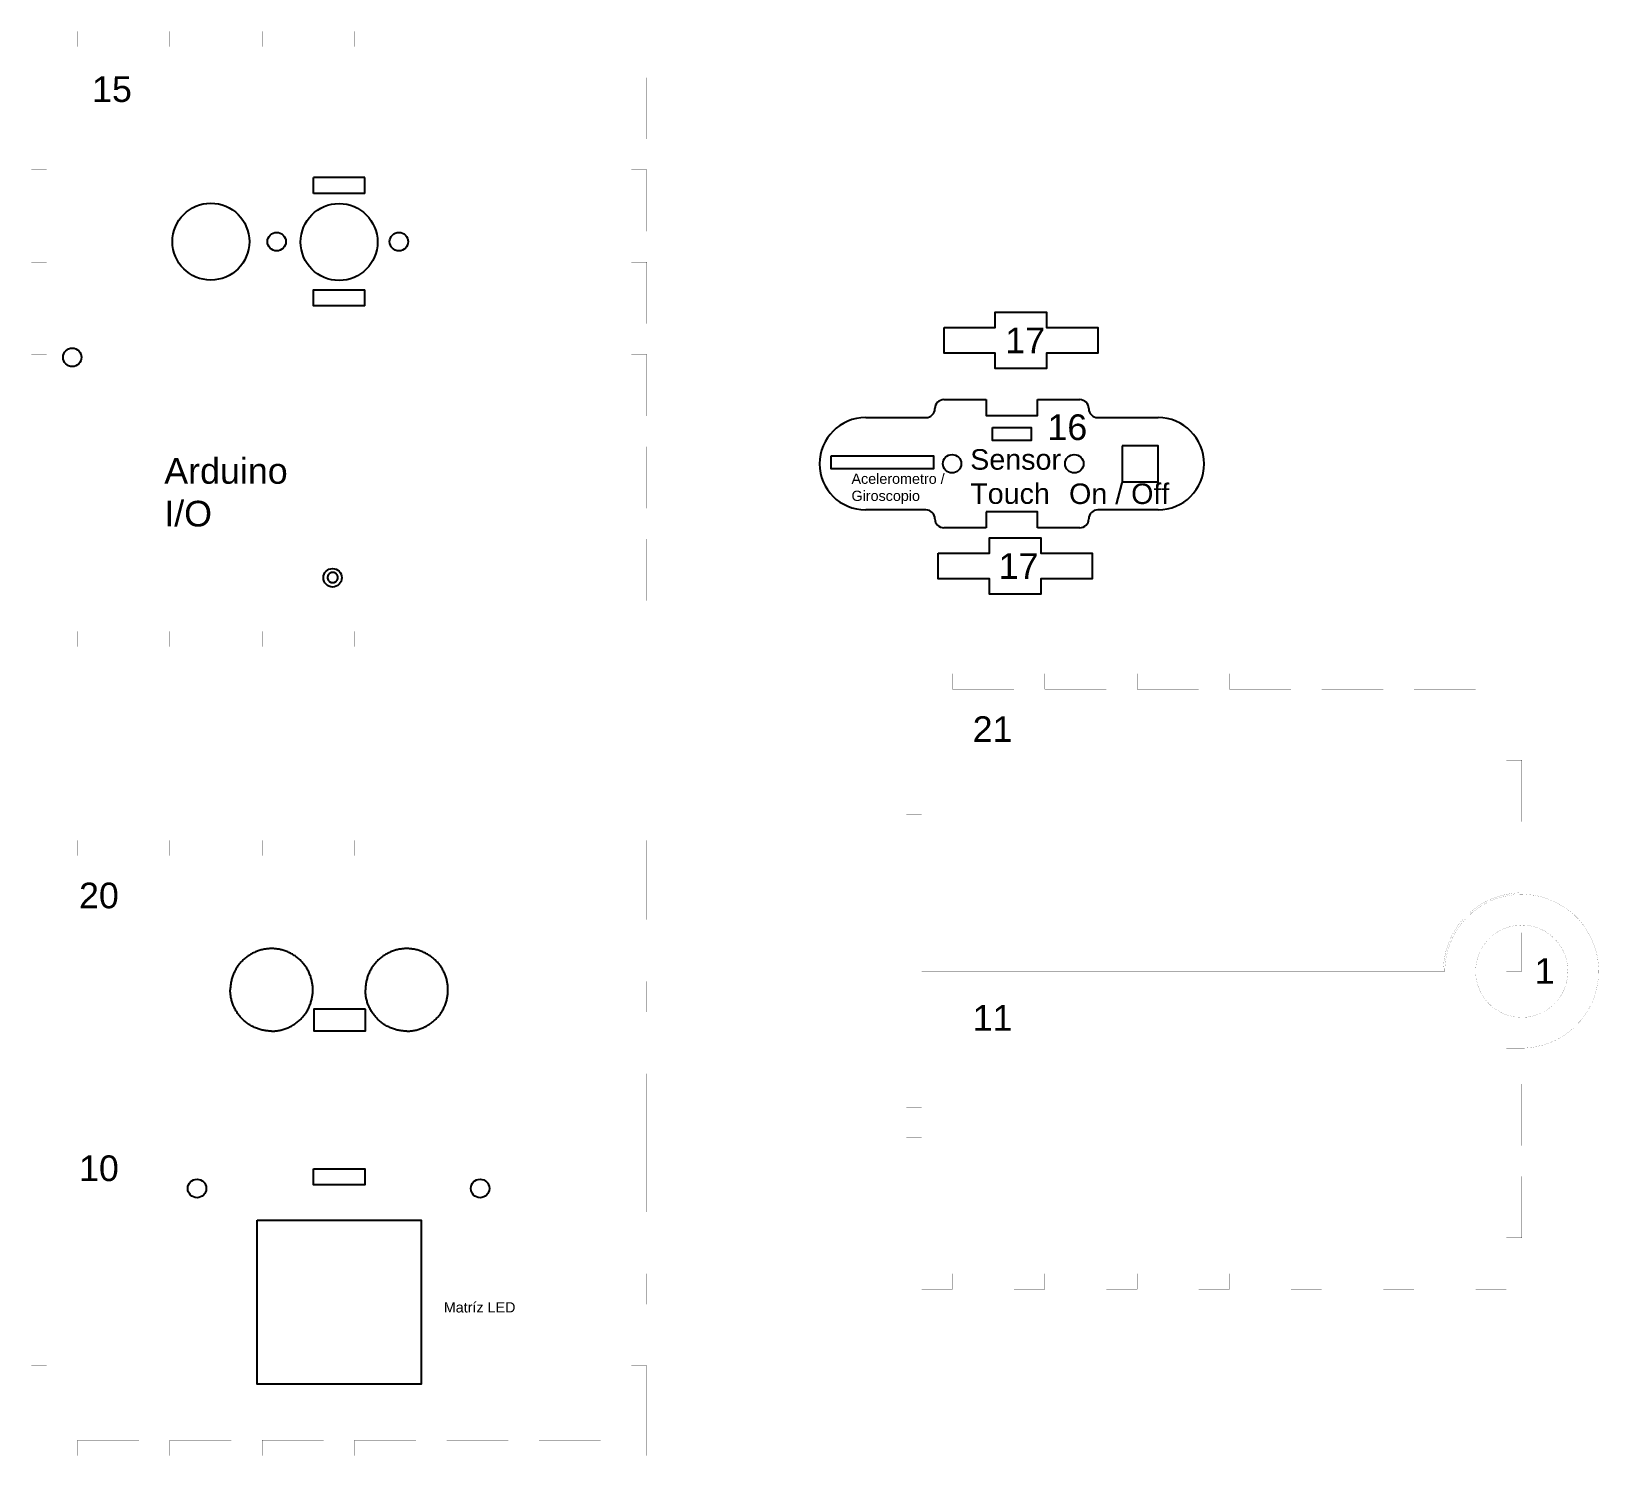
# Model space of a CAD drawing. Header units: inches. Extents: x -190 to 707, y -43 to 590.
# Drawn here: x 136.5 to 442.1, y 312.6 to 590.4 of the extents above; entities that cross this region are included whole.
import ezdxf

# ---------------------------------------------------------------- set-up
doc = ezdxf.new("R2010")
doc.units = ezdxf.units.IN
doc.header["$MEASUREMENT"] = 0
doc.layers.add('Make2D$visible$lines', color=7, linetype='Continuous', true_color=0x000000)
doc.styles.get("Standard").update_dxf_attribs({"font": 'Arial.ttf'})

msp = doc.modelspace()

# ---------------------------------------------------------------- linework, layer by layer
at = {"color": 1, "const_width": 0.0176}
for points in [[(139.5, 587.34), (145.5, 587.34), (145.5, 590.34), (157.5, 590.34), (157.5, 587.34), (163.5, 587.34), (163.5, 590.34), (175.5, 590.34), (175.5, 587.34), (181.5, 587.34), (181.5, 590.34), (193.5, 590.34), (193.5, 587.34), (199.5, 587.34), (199.5, 590.34), (211.5, 590.34), (211.5, 587.34), (217.5, 587.34), (217.5, 590.34), (229.5, 590.34), (229.5, 587.34), (235.5, 587.34), (235.5, 590.34), (247.5, 590.34), (247.5, 587.34), (253.5, 587.34), (253.5, 581.34), (256.5, 581.34), (256.5, 569.34), (253.5, 569.34), (253.5, 563.34), (256.5, 563.34), (256.5, 551.34), (253.5, 551.34), (253.5, 545.34), (256.5, 545.34), (256.5, 533.34), (253.5, 533.34), (253.5, 527.34), (256.5, 527.34), (256.5, 515.34), (253.5, 515.34), (253.5, 509.34), (256.5, 509.34), (256.5, 497.34), (253.5, 497.34), (253.5, 491.34), (256.5, 491.34), (256.5, 479.34), (253.5, 479.34), (253.5, 473.34), (247.5, 473.34), (247.5, 470.34), (235.5, 470.34), (235.5, 473.34), (229.5, 473.34), (229.5, 470.34), (217.5, 470.34), (217.5, 473.34), (211.5, 473.34), (211.5, 470.34), (199.5, 470.34), (199.5, 473.34), (193.5, 473.34), (193.5, 470.34), (181.5, 470.34), (181.5, 473.34), (175.5, 473.34), (175.5, 470.34), (163.5, 470.34), (163.5, 473.34), (157.5, 473.34), (157.5, 470.34), (145.5, 470.34), (145.5, 473.34), (139.5, 473.34), (139.5, 479.34), (136.5, 479.34), (136.5, 491.34), (139.5, 491.34), (139.5, 497.34), (136.5, 497.34), (136.5, 509.34), (139.5, 509.34), (139.5, 515.34), (136.5, 515.34), (136.5, 527.34), (139.5, 527.34), (139.5, 533.34), (136.5, 533.34), (136.5, 545.34), (139.5, 545.34), (139.5, 551.34), (136.5, 551.34), (136.5, 563.34), (139.5, 563.34), (139.5, 569.34), (136.5, 569.34), (136.5, 581.34), (139.5, 581.34), (139.5, 587.34)], [(427.11, 422.37), (424.11, 422.37), (424.11, 436.21), (427.11, 436.21), (427.11, 448.22), (424.11, 448.22), (424.11, 465.07), (418.11, 465.07), (418.11, 462.07), (406.11, 462.07), (406.11, 465.07), (400.11, 465.07), (400.11, 462.07), (388.11, 462.07), (388.11, 465.07), (382.11, 465.07), (382.11, 462.07), (370.11, 462.07), (370.11, 465.07), (364.11, 465.07), (364.11, 462.07), (352.11, 462.07), (352.11, 465.07), (346.11, 465.07), (346.11, 462.07), (334.11, 462.07), (334.11, 465.07), (328.11, 465.07), (328.11, 462.07), (316.11, 462.07), (316.11, 465.07), (310.11, 465.07), (310.11, 449.57), (307.11, 449.57), (307.11, 437.57), (310.11, 437.57), (310.11, 431.57), (307.11, 431.57), (307.11, 419.57), (310.11, 419.57)], [(256.5, 387.11), (253.5, 387.11), (253.5, 399.11), (256.5, 399.11), (256.5, 405.11), (253.5, 405.11), (253.5, 417.11), (256.5, 417.11), (256.5, 432.61)], [(411.81, 407.07), (411.81, 407.57), (411.94, 409.07), (412.33, 411.03), (412.97, 412.92), (413.61, 414.28), (413.86, 414.71), (413.98, 414.93), (414.39, 415.57), (414.97, 416.38), (415.6, 417.16), (416.29, 417.88), (417.02, 418.57), (417.79, 419.2), (418.6, 419.78), (419.24, 420.19), (419.46, 420.32), (419.89, 420.57), (421.25, 421.2), (423.15, 421.84), (425.1, 422.23), (426.6, 422.37)], [(136.5, 374.61), (256.5, 374.61)]]:
    msp.add_lwpolyline(points, dxfattribs=at)
at = {"color": 1}
for points in [[(191.5, 558.74), (191.5, 561.84)], [(201.5, 561.84), (191.5, 561.84)], [(201.5, 558.74), (201.5, 561.84)], [(201.5, 558.74), (191.5, 558.74)], [(201.5, 558.74), (191.5, 558.74)], [(201.5, 536.84), (191.5, 536.84), (191.5, 539.94), (201.5, 539.94)], [(201.5, 536.84), (201.5, 539.94)], [(314.45, 532.58), (324.45, 532.58), (324.45, 535.58), (334.45, 535.58), (334.45, 532.58), (344.45, 532.58), (344.45, 527.58), (334.45, 527.58), (334.45, 524.58), (324.45, 524.58), (324.45, 527.58), (314.45, 527.58), (314.45, 532.58)], [(314.43, 518.53), (322.68, 518.53)], [(322.68, 518.53), (322.68, 515.43), (332.68, 515.43), (332.68, 518.53)], [(332.68, 518.53), (340.93, 518.53)], [(299.18, 515.03), (310.93, 515.03)], [(344.43, 515.03), (356.18, 515.03)], [(323.93, 513.09), (331.43, 513.09), (331.43, 510.59), (323.93, 510.59), (323.93, 513.09)], [(292.43, 507.54), (312.43, 507.54), (312.43, 505.04), (292.43, 505.04), (292.43, 507.54)], [(349.18, 509.53), (349.18, 502.53), (356.18, 502.53), (356.18, 509.53), (349.18, 509.53)], [(310.93, 497.03), (299.18, 497.03)], [(322.68, 496.63), (322.68, 493.53)], [(332.68, 493.53), (332.68, 496.63), (322.68, 496.63)], [(356.18, 497.03), (344.43, 497.03)], [(322.68, 493.53), (314.43, 493.53)], [(340.93, 493.53), (332.68, 493.53)], [(313.32, 488.58), (323.32, 488.58), (323.32, 491.58), (333.32, 491.58), (333.32, 488.58), (343.32, 488.58), (343.32, 483.58), (333.32, 483.58), (333.32, 480.58), (323.32, 480.58), (323.32, 483.58), (313.32, 483.58), (313.32, 488.58)], [(191.5, 368.53), (201.5, 368.53), (201.5, 365.43), (191.5, 365.43), (191.5, 368.53)], [(180.5, 358.53), (212.5, 358.53), (212.5, 326.53), (180.5, 326.53), (180.5, 358.53)]]:
    msp.add_lwpolyline(points, dxfattribs=at)
for points in [[(256.5, 432.61, 0.0176, 0.0176, 0), (247.5, 432.61, 0.0176, 0.0176, 0), (247.5, 429.61, 0.0176, 0.0176, 0), (235.5, 429.61, 0.0176, 0.0176, 0), (235.5, 432.61, 0.0176, 0.0176, 0), (229.5, 432.61, 0.0176, 0.0176, 0), (229.5, 429.61, 0.0176, 0.0176, 0), (217.5, 429.61, 0.0176, 0.0176, 0), (217.5, 432.61, 0.0176, 0.0176, 0), (211.5, 432.61, 0.0176, 0.0176, 0), (211.5, 429.61, 0.0176, 0.0176, 0), (199.5, 429.61, 0.0176, 0.0176, 0), (199.5, 432.61, 0.0176, 0.0176, 0), (193.5, 432.61, 0.0176, 0.0176, 0), (193.5, 429.61, 0.0176, 0.0176, 0), (181.5, 429.61, 0.0176, 0.0176, 0), (181.5, 432.61, 0.0176, 0.0176, 0), (175.5, 432.61, 0.0176, 0.0176, 0), (175.5, 429.61, 0.0176, 0.0176, 0), (163.5, 429.61, 0.0176, 0.0176, 0), (163.5, 432.61, 0.0176, 0.0176, 0), (157.5, 432.61, 0.0176, 0.0176, 0), (157.5, 429.61, 0.0176, 0.0176, 0), (145.5, 429.61, 0.0176, 0.0176, 0), (145.5, 432.61, 0.0176, 0.0176, 0), (136.5, 432.61, 0.0176, 0.0176, 0), (136.5, 417.11, 0.0176, 0.0176, 0), (139.5, 417.11, 0.0176, 0.0176, 0), (139.5, 405.11, 0.0176, 0.0176, 0), (136.5, 405.11, 0.0176, 0.0176, 0), (136.5, 399.11, 0.0176, 0.0176, 0), (139.5, 399.11, 0.0176, 0.0176, 0), (139.5, 387.11, 0.0176, 0.0176, 0), (136.5, 387.11, 0.0176, 0.0176, 0)], [(310.11, 419.57, 0.0176, 0.0176, 0), (310.11, 392.57, 0.0176, 0.0176, 0), (307.11, 392.57, 0.0176, 0.0176, 0), (307.11, 380.56, 0.0176, 0.0176, 0), (310.11, 380.56, 0.0176, 0.0176, 0), (310.11, 374.57, 0.0176, 0.0176, 0), (307.11, 374.57, 0.0176, 0.0176, 0), (307.11, 362.57, 0.0176, 0.0176, 0), (310.11, 362.57, 0.0176, 0.0176, 0), (310.11, 345.07, 0.0176, 0.0176, 0), (316.11, 345.07, 0.0176, 0.0176, 0), (316.11, 348.07, 0.0176, 0.0176, 0), (328.11, 348.07, 0.0176, 0.0176, 0), (328.11, 345.07, 0.0176, 0.0176, 0), (334.11, 345.07, 0.0176, 0.0176, 0), (334.11, 348.07, 0.0176, 0.0176, 0), (346.11, 348.07, 0.0176, 0.0176, 0), (346.11, 345.07, 0.0176, 0.0176, 0), (352.11, 345.07, 0.0176, 0.0176, 0), (352.11, 348.07, 0.0176, 0.0176, 0), (364.11, 348.07, 0.0176, 0.0176, 0), (364.11, 345.07, 0.0176, 0.0176, 0), (370.11, 345.07, 0.0176, 0.0176, 0), (370.11, 348.07, 0.0176, 0.0176, 0), (382.11, 348.07, 0.0176, 0.0176, 0), (382.11, 345.07, 0.0176, 0.0176, 0), (388.11, 345.07, 0.0176, 0.0176, 0), (388.11, 348.07, 0.0176, 0.0176, 0), (400.11, 348.07, 0.0176, 0.0176, 0), (400.11, 345.07, 0.0176, 0.0176, 0), (406.11, 345.07, 0.0176, 0.0176, 0), (406.11, 348.07, 0.0176, 0.0176, 0), (418.11, 348.07, 0.0176, 0.0176, 0), (418.11, 345.07, 0.0176, 0.0176, 0), (424.11, 345.07, 0.0176, 0.0176, 0), (424.11, 355.07, 0.0176, 0.0176, 0), (427.11, 355.07, 0.0176, 0.0176, 0), (427.11, 367.07, 0.0176, 0.0176, 0), (424.11, 367.07, 0.0176, 0.0176, 0), (424.11, 373.07, 0.0176, 0.0176, 0), (427.11, 373.07, 0.0176, 0.0176, 0), (427.11, 385.07, 0.0176, 0.0176, 0), (424.11, 385.07, 0.0176, 0.0176, 0), (424.11, 392.07, 0.0176, 0.0176, 0), (427.66, 392.07, 0.0176, 0.0176, 0), (429.31, 392.23, 0.0176, 0.0176, 0), (431.46, 392.71, 0.0176, 0.0176, 0), (433.51, 393.5, 0.0176, 0.0176, 0), (434.98, 394.29, 0.0176, 0.0176, 0), (435.44, 394.59, 0.0176, 0.0176, 0), (435.9, 394.9, 0.0176, 0.0176, 0), (437.18, 395.96, 0.0176, 0.0176, 0), (438.7, 397.55, 0.0176, 0.0176, 0), (439.97, 399.35, 0.0176, 0.0176, 0), (440.75, 400.82, 0.0176, 0.0176, 0), (440.96, 401.32, 0.0176, 0.0176, 0), (441.17, 401.83, 0.0176, 0.0176, 0), (441.66, 403.43, 0.0176, 0.0176, 0), (442.03, 405.6, 0.0176, 0.0176, 0), (442.09, 407.8, 0.0176, 0.0176, 0), (441.93, 409.45, 0.0176, 0.0176, 0), (441.82, 409.99, 0.0176, 0.0176, 0), (441.71, 410.53, 0.0176, 0.0176, 0), (441.23, 412.12, 0.0176, 0.0176, 0), (440.33, 414.14, 0.0176, 0.0176, 0), (439.16, 416, 0.0176, 0.0176, 0), (438.1, 417.28, 0.0176, 0.0176, 0), (437.71, 417.67, 0.0176, 0.0176, 0), (437.32, 418.06, 0.0176, 0.0176, 0), (436.04, 419.12, 0.0176, 0.0176, 0), (434.18, 420.29, 0.0176, 0.0176, 0), (432.17, 421.19, 0.0176, 0.0176, 0), (430.57, 421.67, 0.0176, 0.0176, 0), (430.03, 421.78, 0.0176, 0.0176, 0), (429.49, 421.89, 0.0176, 0.0176, 0), (427.84, 422.05, 0.0176, 0.0176, 0), (425.63, 421.99, 0.0176, 0.0176, 0), (423.47, 421.62, 0.0176, 0.0176, 0), (421.87, 421.13, 0.0176, 0.0176, 0), (421.37, 420.92, 0.0176, 0.0176, 0), (420.86, 420.71, 0.0176, 0.0176, 0), (419.39, 419.93, 0.0176, 0.0176, 0), (417.59, 418.66, 0.0176, 0.0176, 0), (416, 417.14, 0.0176, 0.0176, 0), (414.94, 415.86, 0.0176, 0.0176, 0), (414.63, 415.4, 0.0176, 0.0176, 0), (414.33, 414.94, 0.0176, 0.0176, 0), (413.54, 413.47, 0.0176, 0.0176, 0), (412.75, 411.42, 0.0176, 0.0176, 0), (412.27, 409.27, 0.0176, 0.0176, 0), (412.11, 407.62, 0.0176, 0.0176, 0), (412.11, 407.07, 0.0176, 0.0176, 0), (310.11, 407.07, 0.0176, 0.0176, 0)], [(418.11, 407.39, 0.0176, 0.0176, 0), (418.2, 408.35, 0.0176, 0.0176, 0), (418.47, 409.6, 0.0176, 0.0176, 0), (418.92, 410.8, 0.0176, 0.0176, 0), (419.36, 411.66, 0.0176, 0.0176, 0), (419.54, 411.93, 0.0176, 0.0176, 0), (419.62, 412.07, 0.0176, 0.0176, 0), (419.9, 412.46, 0.0176, 0.0176, 0), (420.31, 412.96, 0.0176, 0.0176, 0), (420.74, 413.43, 0.0176, 0.0176, 0), (421.21, 413.87, 0.0176, 0.0176, 0), (421.71, 414.27, 0.0176, 0.0176, 0), (422.24, 414.64, 0.0176, 0.0176, 0), (422.79, 414.96, 0.0176, 0.0176, 0), (423.22, 415.19, 0.0176, 0.0176, 0), (423.37, 415.25, 0.0176, 0.0176, 0), (423.66, 415.39, 0.0176, 0.0176, 0), (424.57, 415.7, 0.0176, 0.0176, 0), (425.82, 415.97, 0.0176, 0.0176, 0), (427.1, 416.07, 0.0176, 0.0176, 0), (428.07, 416.02, 0.0176, 0.0176, 0), (428.39, 415.97, 0.0176, 0.0176, 0), (428.55, 415.95, 0.0176, 0.0176, 0), (429.02, 415.86, 0.0176, 0.0176, 0), (429.64, 415.7, 0.0176, 0.0176, 0), (430.25, 415.5, 0.0176, 0.0176, 0), (430.85, 415.25, 0.0176, 0.0176, 0), (431.42, 414.97, 0.0176, 0.0176, 0), (431.97, 414.64, 0.0176, 0.0176, 0), (432.5, 414.27, 0.0176, 0.0176, 0), (432.88, 413.97, 0.0176, 0.0176, 0), (433, 413.87, 0.0176, 0.0176, 0), (433.12, 413.76, 0.0176, 0.0176, 0), (433.47, 413.43, 0.0176, 0.0176, 0), (433.91, 412.96, 0.0176, 0.0176, 0), (434.31, 412.46, 0.0176, 0.0176, 0), (434.68, 411.93, 0.0176, 0.0176, 0), (435, 411.38, 0.0176, 0.0176, 0), (435.29, 410.81, 0.0176, 0.0176, 0), (435.54, 410.21, 0.0176, 0.0176, 0), (435.7, 409.76, 0.0176, 0.0176, 0), (435.74, 409.6, 0.0176, 0.0176, 0), (435.83, 409.29, 0.0176, 0.0176, 0), (436.01, 408.34, 0.0176, 0.0176, 0), (436.11, 407.07, 0.0176, 0.0176, 0), (436.01, 405.79, 0.0176, 0.0176, 0), (435.83, 404.84, 0.0176, 0.0176, 0), (435.74, 404.53, 0.0176, 0.0176, 0), (435.7, 404.38, 0.0176, 0.0176, 0), (435.54, 403.92, 0.0176, 0.0176, 0), (435.29, 403.32, 0.0176, 0.0176, 0), (435, 402.75, 0.0176, 0.0176, 0), (434.68, 402.2, 0.0176, 0.0176, 0), (434.31, 401.67, 0.0176, 0.0176, 0), (433.91, 401.17, 0.0176, 0.0176, 0), (433.47, 400.7, 0.0176, 0.0176, 0), (433.12, 400.37, 0.0176, 0.0176, 0), (433, 400.26, 0.0176, 0.0176, 0), (432.88, 400.16, 0.0176, 0.0176, 0), (432.5, 399.86, 0.0176, 0.0176, 0), (431.97, 399.49, 0.0176, 0.0176, 0), (431.42, 399.17, 0.0176, 0.0176, 0), (430.85, 398.88, 0.0176, 0.0176, 0), (430.25, 398.63, 0.0176, 0.0176, 0), (429.64, 398.43, 0.0176, 0.0176, 0), (429.02, 398.27, 0.0176, 0.0176, 0), (428.55, 398.18, 0.0176, 0.0176, 0), (428.07, 398.11, 0.0176, 0.0176, 0), (427.1, 398.07, 0.0176, 0.0176, 0), (425.82, 398.16, 0.0176, 0.0176, 0), (424.57, 398.43, 0.0176, 0.0176, 0), (423.66, 398.75, 0.0176, 0.0176, 0), (423.37, 398.88, 0.0176, 0.0176, 0), (423.22, 398.95, 0.0176, 0.0176, 0), (422.79, 399.17, 0.0176, 0.0176, 0), (422.24, 399.5, 0.0176, 0.0176, 0), (421.71, 399.86, 0.0176, 0.0176, 0), (421.21, 400.26, 0.0176, 0.0176, 0), (420.74, 400.7, 0.0176, 0.0176, 0), (420.31, 401.17, 0.0176, 0.0176, 0), (419.9, 401.67, 0.0176, 0.0176, 0), (419.62, 402.07, 0.0176, 0.0176, 0), (419.36, 402.47, 0.0176, 0.0176, 0), (418.92, 403.33, 0.0176, 0.0176, 0), (418.47, 404.53, 0.0176, 0.0176, 0), (418.2, 405.78, 0.0176, 0.0176, 0), (418.11, 406.75, 0.0176, 0.0176, 0), (418.11, 407.39, 0, 0, 0)], [(427.11, 414.59, 0.0176, 0.0176, 0), (427.11, 407.07, 0.0176, 0.0176, 0), (424.11, 407.07, 0.0176, 0.0176, 0), (424.11, 414.59, 0.0176, 0.0176, 0), (427.11, 414.59, 0, 0, 0)], [(136.5, 387.11, 0.0176, 0.0176, 0), (136.5, 360.11, 0.0176, 0.0176, 0), (139.5, 360.11, 0.0176, 0.0176, 0), (139.5, 348.11, 0.0176, 0.0176, 0), (136.5, 348.11, 0.0176, 0.0176, 0), (136.5, 342.11, 0.0176, 0.0176, 0), (139.5, 342.11, 0.0176, 0.0176, 0), (139.5, 330.11, 0.0176, 0.0176, 0), (136.5, 330.11, 0.0176, 0.0176, 0), (136.5, 312.61, 0.0176, 0.0176, 0), (145.5, 312.61, 0, 0, 0)], [(145.5, 312.61, 0.0176, 0.0176, 0), (145.5, 315.61, 0.0176, 0.0176, 0), (157.5, 315.61, 0.0176, 0.0176, 0), (157.5, 312.61, 0.0176, 0.0176, 0), (163.5, 312.61, 0.0176, 0.0176, 0), (163.5, 315.61, 0.0176, 0.0176, 0), (175.5, 315.61, 0.0176, 0.0176, 0), (175.5, 312.61, 0.0176, 0.0176, 0), (181.5, 312.61, 0.0176, 0.0176, 0), (181.5, 315.61, 0.0176, 0.0176, 0), (193.5, 315.61, 0.0176, 0.0176, 0), (193.5, 312.61, 0.0176, 0.0176, 0), (199.5, 312.61, 0.0176, 0.0176, 0), (199.5, 315.61, 0.0176, 0.0176, 0), (211.5, 315.61, 0.0176, 0.0176, 0), (211.5, 312.61, 0.0176, 0.0176, 0), (217.5, 312.61, 0.0176, 0.0176, 0), (217.5, 315.61, 0.0176, 0.0176, 0), (229.5, 315.61, 0.0176, 0.0176, 0), (229.5, 312.61, 0.0176, 0.0176, 0), (235.5, 312.61, 0.0176, 0.0176, 0), (235.5, 315.61, 0.0176, 0.0176, 0), (247.5, 315.61, 0.0176, 0.0176, 0), (247.5, 312.61, 0.0176, 0.0176, 0), (256.5, 312.61, 0.0176, 0.0176, 0), (256.5, 330.11, 0.0176, 0.0176, 0), (253.5, 330.11, 0.0176, 0.0176, 0), (253.5, 342.11, 0.0176, 0.0176, 0), (256.5, 342.11, 0.0176, 0.0176, 0), (256.5, 348.11, 0.0176, 0.0176, 0), (253.5, 348.11, 0.0176, 0.0176, 0), (253.5, 360.11, 0.0176, 0.0176, 0), (256.5, 360.11, 0.0176, 0.0176, 0), (256.5, 387.11, 0, 0, 0)]]:
    msp.add_lwpolyline(points, format="xyseb", dxfattribs=at)
msp.add_lwpolyline([(201.66, 399.69), (191.58, 399.69), (191.58, 395.47), (201.66, 395.47)], close=True, dxfattribs=at)
at = {"color": 1, "linetype": 'ByBlock'}
for centre in [(171.5, 549.34), (196.5, 549.27)]:
    msp.add_circle(centre, 7.5, dxfattribs=at)
at = {"color": 1}
for centre in [(184.33, 549.34), (184.33, 549.34), (208.16, 549.34), (208.16, 549.34), (144.47, 526.78), (316.02, 506.03), (339.86, 506.03), (195.23, 483.79), (168.8, 364.7), (224, 364.7)]:
    msp.add_circle(centre, 1.8, dxfattribs=at)
for centre, radius, start, end in [((310.93, 516.78), 1.75, 270, 360), ((314.43, 516.78), 1.75, 90, 180), ((340.93, 516.78), 1.75, 0, 90), ((344.43, 516.78), 1.75, 180, 270), ((299.18, 506.03), 9, 90, 270), ((356.18, 506.03), 9, 270, 90), ((310.93, 495.28), 1.75, 0, 90), ((314.43, 495.28), 1.75, 180, 270), ((340.93, 495.28), 1.75, 270, 0), ((344.43, 495.28), 1.75, 90, 180)]:
    msp.add_arc(centre, radius, start, end, dxfattribs=at)
at = {"layer": 'Make2D$visible$lines', "color": 1}
for points in [[(196.25, 483.84), (196.25, 483.86), (196.25, 483.89), (196.25, 483.91), (196.25, 483.93), (196.25, 483.95), (196.24, 483.98), (196.24, 484), (196.24, 484.02), (196.23, 484.05), (196.23, 484.07), (196.22, 484.09), (196.22, 484.12), (196.21, 484.14), (196.2, 484.16), (196.19, 484.19), (196.18, 484.21), (196.17, 484.23), (196.16, 484.26), (196.15, 484.28), (196.14, 484.3), (196.13, 484.32), (196.12, 484.35), (196.1, 484.37), (196.09, 484.39), (196.08, 484.41), (196.06, 484.43), (196.05, 484.45), (196.03, 484.47), (196.01, 484.49), (196, 484.51), (195.98, 484.53), (195.96, 484.55), (195.94, 484.57), (195.92, 484.58), (195.9, 484.6), (195.88, 484.62), (195.86, 484.63), (195.84, 484.65), (195.82, 484.66), (195.8, 484.68), (195.78, 484.69), (195.76, 484.71), (195.74, 484.72), (195.71, 484.73), (195.69, 484.74), (195.67, 484.75), (195.65, 484.76), (195.62, 484.77), (195.6, 484.78), (195.58, 484.79), (195.55, 484.8), (195.53, 484.8), (195.51, 484.81), (195.48, 484.82), (195.46, 484.82), (195.44, 484.82), (195.41, 484.83), (195.39, 484.83), (195.37, 484.84), (195.34, 484.84), (195.32, 484.84), (195.3, 484.84), (195.28, 484.84), (195.25, 484.84), (195.23, 484.84), (195.21, 484.84), (195.19, 484.84), (195.16, 484.84), (195.14, 484.84), (195.12, 484.83), (195.1, 484.83), (195.07, 484.82), (195.05, 484.82), (195.03, 484.82), (195, 484.81), (194.98, 484.8), (194.96, 484.8), (194.93, 484.79), (194.91, 484.78), (194.89, 484.77), (194.86, 484.76), (194.84, 484.75), (194.82, 484.74), (194.79, 484.73), (194.77, 484.72), (194.75, 484.71), (194.73, 484.69), (194.71, 484.68), (194.69, 484.66), (194.66, 484.65), (194.64, 484.63), (194.62, 484.62), (194.6, 484.6), (194.58, 484.58), (194.57, 484.57), (194.55, 484.55), (194.53, 484.53), (194.51, 484.51), (194.49, 484.49), (194.48, 484.47), (194.46, 484.45), (194.45, 484.43), (194.43, 484.41), (194.42, 484.39), (194.4, 484.37), (194.39, 484.35), (194.38, 484.32), (194.37, 484.3), (194.35, 484.28), (194.34, 484.26), (194.33, 484.23), (194.32, 484.21), (194.32, 484.19), (194.31, 484.16), (194.3, 484.14), (194.29, 484.12), (194.29, 484.09), (194.28, 484.07), (194.28, 484.05), (194.27, 484.02), (194.27, 484), (194.26, 483.98), (194.26, 483.95), (194.26, 483.93), (194.26, 483.91), (194.26, 483.89), (194.25, 483.86), (194.25, 483.84)], [(194.25, 483.84), (194.25, 483.82), (194.26, 483.8), (194.26, 483.77), (194.26, 483.75), (194.26, 483.73), (194.26, 483.71), (194.27, 483.68), (194.27, 483.66), (194.28, 483.64), (194.28, 483.61), (194.29, 483.59), (194.29, 483.57), (194.3, 483.54), (194.31, 483.52), (194.32, 483.5), (194.32, 483.47), (194.33, 483.45), (194.34, 483.43), (194.35, 483.4), (194.37, 483.38), (194.38, 483.36), (194.39, 483.34), (194.4, 483.32), (194.42, 483.29), (194.43, 483.27), (194.45, 483.25), (194.46, 483.23), (194.48, 483.21), (194.49, 483.19), (194.51, 483.17), (194.53, 483.15), (194.55, 483.13), (194.57, 483.12), (194.58, 483.1), (194.6, 483.08), (194.62, 483.07), (194.64, 483.05), (194.66, 483.03), (194.69, 483.02), (194.71, 483), (194.73, 482.99), (194.75, 482.98), (194.77, 482.97), (194.79, 482.95), (194.82, 482.94), (194.84, 482.93), (194.86, 482.92), (194.89, 482.91), (194.91, 482.9), (194.93, 482.89), (194.96, 482.89), (194.98, 482.88), (195, 482.87), (195.03, 482.87), (195.05, 482.86), (195.07, 482.86), (195.1, 482.85), (195.12, 482.85), (195.14, 482.85), (195.16, 482.85), (195.19, 482.84), (195.21, 482.84), (195.23, 482.84), (195.25, 482.84), (195.28, 482.84), (195.3, 482.84), (195.32, 482.84), (195.34, 482.85), (195.37, 482.85), (195.39, 482.85), (195.41, 482.85), (195.44, 482.86), (195.46, 482.86), (195.48, 482.87), (195.51, 482.87), (195.53, 482.88), (195.55, 482.89), (195.58, 482.89), (195.6, 482.9), (195.62, 482.91), (195.65, 482.92), (195.67, 482.93), (195.69, 482.94), (195.71, 482.95), (195.74, 482.97), (195.76, 482.98), (195.78, 482.99), (195.8, 483), (195.82, 483.02), (195.84, 483.03), (195.86, 483.05), (195.88, 483.07), (195.9, 483.08), (195.92, 483.1), (195.94, 483.12), (195.96, 483.13), (195.98, 483.15), (196, 483.17), (196.01, 483.19), (196.03, 483.21), (196.05, 483.23), (196.06, 483.25), (196.08, 483.27), (196.09, 483.29), (196.1, 483.32), (196.12, 483.34), (196.13, 483.36), (196.14, 483.38), (196.15, 483.4), (196.16, 483.43), (196.17, 483.45), (196.18, 483.47), (196.19, 483.5), (196.2, 483.52), (196.21, 483.54), (196.22, 483.57), (196.22, 483.59), (196.23, 483.61), (196.23, 483.64), (196.24, 483.66), (196.24, 483.68), (196.24, 483.71), (196.25, 483.73), (196.25, 483.75), (196.25, 483.77), (196.25, 483.8), (196.25, 483.82), (196.25, 483.84)], [(191.38, 403.43), (191.38, 403.61), (191.38, 403.79), (191.37, 403.97), (191.35, 404.15), (191.33, 404.33), (191.31, 404.52), (191.28, 404.71), (191.25, 404.89), (191.21, 405.08), (191.17, 405.27), (191.13, 405.45), (191.07, 405.64), (191.02, 405.83), (190.96, 406.02), (190.89, 406.2), (190.82, 406.39), (190.74, 406.58), (190.66, 406.76), (190.58, 406.94), (190.49, 407.12), (190.39, 407.3), (190.29, 407.48), (190.18, 407.66), (190.07, 407.83), (189.96, 408), (189.84, 408.17), (189.71, 408.34), (189.58, 408.5), (189.45, 408.66), (189.31, 408.82), (189.17, 408.97), (189.03, 409.12), (188.88, 409.26), (188.72, 409.41), (188.57, 409.54), (188.41, 409.68), (188.25, 409.81), (188.08, 409.93), (187.91, 410.05), (187.74, 410.16), (187.57, 410.28), (187.39, 410.38), (187.21, 410.48), (187.03, 410.58), (186.85, 410.67), (186.67, 410.75), (186.48, 410.84), (186.3, 410.91), (186.11, 410.98), (185.92, 411.05), (185.74, 411.11), (185.55, 411.17), (185.36, 411.22), (185.17, 411.26), (184.99, 411.31), (184.8, 411.34), (184.61, 411.37), (184.43, 411.4), (184.24, 411.43), (184.06, 411.44), (183.88, 411.46), (183.69, 411.47), (183.51, 411.48), (183.33, 411.48), (183.16, 411.48), (182.98, 411.47), (182.79, 411.46), (182.61, 411.44), (182.43, 411.43), (182.24, 411.4), (182.06, 411.37), (181.87, 411.34), (181.68, 411.31), (181.5, 411.26), (181.31, 411.22), (181.12, 411.17), (180.93, 411.11), (180.74, 411.05), (180.56, 410.98), (180.37, 410.91), (180.19, 410.84), (180, 410.75), (179.82, 410.67), (179.64, 410.58), (179.46, 410.48), (179.28, 410.38), (179.1, 410.28), (178.93, 410.16), (178.76, 410.05), (178.59, 409.93), (178.42, 409.81), (178.26, 409.68), (178.1, 409.54), (177.94, 409.41), (177.79, 409.26), (177.64, 409.12), (177.5, 408.97), (177.36, 408.82), (177.22, 408.66), (177.09, 408.5), (176.96, 408.34), (176.83, 408.17), (176.71, 408), (176.6, 407.83), (176.49, 407.66), (176.38, 407.48), (176.28, 407.3), (176.18, 407.12), (176.09, 406.94), (176.01, 406.76), (175.93, 406.58), (175.85, 406.39), (175.78, 406.2), (175.71, 406.02), (175.65, 405.83), (175.6, 405.64), (175.54, 405.45), (175.5, 405.27), (175.46, 405.08), (175.42, 404.89), (175.39, 404.71), (175.36, 404.52), (175.34, 404.33), (175.32, 404.15), (175.3, 403.97), (175.29, 403.79), (175.29, 403.61), (175.28, 403.43)], [(217.73, 403.43), (217.73, 403.61), (217.73, 403.79), (217.72, 403.97), (217.7, 404.15), (217.68, 404.33), (217.66, 404.52), (217.63, 404.71), (217.6, 404.89), (217.56, 405.08), (217.52, 405.27), (217.48, 405.45), (217.42, 405.64), (217.37, 405.83), (217.31, 406.02), (217.24, 406.2), (217.17, 406.39), (217.09, 406.58), (217.01, 406.76), (216.93, 406.94), (216.84, 407.12), (216.74, 407.3), (216.64, 407.48), (216.53, 407.66), (216.42, 407.83), (216.31, 408), (216.19, 408.17), (216.06, 408.34), (215.93, 408.5), (215.8, 408.66), (215.66, 408.82), (215.52, 408.97), (215.38, 409.12), (215.23, 409.26), (215.07, 409.41), (214.92, 409.54), (214.76, 409.68), (214.6, 409.81), (214.43, 409.93), (214.26, 410.05), (214.09, 410.16), (213.92, 410.28), (213.74, 410.38), (213.56, 410.48), (213.38, 410.58), (213.2, 410.67), (213.02, 410.75), (212.83, 410.84), (212.65, 410.91), (212.46, 410.98), (212.27, 411.05), (212.09, 411.11), (211.9, 411.17), (211.71, 411.22), (211.52, 411.26), (211.34, 411.31), (211.15, 411.34), (210.96, 411.37), (210.78, 411.4), (210.59, 411.43), (210.41, 411.44), (210.23, 411.46), (210.04, 411.47), (209.86, 411.48), (209.68, 411.48), (209.51, 411.48), (209.33, 411.47), (209.14, 411.46), (208.96, 411.44), (208.78, 411.43), (208.59, 411.4), (208.41, 411.37), (208.22, 411.34), (208.03, 411.31), (207.85, 411.26), (207.66, 411.22), (207.47, 411.17), (207.28, 411.11), (207.09, 411.05), (206.91, 410.98), (206.72, 410.91), (206.54, 410.84), (206.35, 410.75), (206.17, 410.67), (205.99, 410.58), (205.81, 410.48), (205.63, 410.38), (205.45, 410.28), (205.28, 410.16), (205.11, 410.05), (204.94, 409.93), (204.77, 409.81), (204.61, 409.68), (204.45, 409.54), (204.29, 409.41), (204.14, 409.26), (203.99, 409.12), (203.85, 408.97), (203.71, 408.82), (203.57, 408.66), (203.44, 408.5), (203.31, 408.34), (203.18, 408.17), (203.06, 408), (202.95, 407.83), (202.84, 407.66), (202.73, 407.48), (202.63, 407.3), (202.53, 407.12), (202.44, 406.94), (202.36, 406.76), (202.28, 406.58), (202.2, 406.39), (202.13, 406.2), (202.06, 406.02), (202, 405.83), (201.95, 405.64), (201.89, 405.45), (201.85, 405.27), (201.81, 405.08), (201.77, 404.89), (201.74, 404.71), (201.71, 404.52), (201.69, 404.33), (201.67, 404.15), (201.65, 403.97), (201.64, 403.79), (201.64, 403.61), (201.63, 403.43)], [(183.33, 395.38), (183.16, 395.38), (182.98, 395.39), (182.79, 395.4), (182.61, 395.41), (182.43, 395.43), (182.24, 395.45), (182.06, 395.48), (181.87, 395.51), (181.68, 395.55), (181.5, 395.59), (181.31, 395.64), (181.12, 395.69), (180.93, 395.74), (180.74, 395.81), (180.56, 395.87), (180.37, 395.94), (180.19, 396.02), (180, 396.1), (179.82, 396.19), (179.64, 396.28), (179.46, 396.37), (179.28, 396.47), (179.1, 396.58), (178.93, 396.69), (178.76, 396.8), (178.59, 396.92), (178.42, 397.05), (178.26, 397.18), (178.1, 397.31), (177.94, 397.45), (177.79, 397.59), (177.64, 397.73), (177.5, 397.88), (177.36, 398.04), (177.22, 398.19), (177.09, 398.35), (176.96, 398.52), (176.83, 398.68), (176.71, 398.85), (176.6, 399.02), (176.49, 399.2), (176.38, 399.37), (176.28, 399.55), (176.18, 399.73), (176.09, 399.91), (176.01, 400.09), (175.93, 400.28), (175.85, 400.46), (175.78, 400.65), (175.71, 400.84), (175.65, 401.02), (175.6, 401.21), (175.54, 401.4), (175.5, 401.59), (175.46, 401.78), (175.42, 401.96), (175.39, 402.15), (175.36, 402.33), (175.34, 402.52), (175.32, 402.7), (175.3, 402.89), (175.29, 403.07), (175.29, 403.25), (175.28, 403.43)], [(183.33, 395.38), (183.51, 395.38), (183.69, 395.39), (183.88, 395.4), (184.06, 395.41), (184.24, 395.43), (184.43, 395.45), (184.61, 395.48), (184.8, 395.51), (184.99, 395.55), (185.17, 395.59), (185.36, 395.64), (185.55, 395.69), (185.74, 395.74), (185.92, 395.81), (186.11, 395.87), (186.3, 395.94), (186.48, 396.02), (186.67, 396.1), (186.85, 396.19), (187.03, 396.28), (187.21, 396.37), (187.39, 396.47), (187.57, 396.58), (187.74, 396.69), (187.91, 396.8), (188.08, 396.92), (188.25, 397.05), (188.41, 397.18), (188.57, 397.31), (188.72, 397.45), (188.88, 397.59), (189.03, 397.73), (189.17, 397.88), (189.31, 398.04), (189.45, 398.19), (189.58, 398.35), (189.71, 398.52), (189.84, 398.68), (189.96, 398.85), (190.07, 399.02), (190.18, 399.2), (190.29, 399.37), (190.39, 399.55), (190.49, 399.73), (190.58, 399.91), (190.66, 400.09), (190.74, 400.28), (190.82, 400.46), (190.89, 400.65), (190.96, 400.84), (191.02, 401.02), (191.07, 401.21), (191.13, 401.4), (191.17, 401.59), (191.21, 401.78), (191.25, 401.96), (191.28, 402.15), (191.31, 402.33), (191.33, 402.52), (191.35, 402.7), (191.37, 402.89), (191.38, 403.07), (191.38, 403.25), (191.38, 403.43)], [(209.68, 395.38), (209.51, 395.38), (209.33, 395.39), (209.14, 395.4), (208.96, 395.41), (208.78, 395.43), (208.59, 395.45), (208.41, 395.48), (208.22, 395.51), (208.03, 395.55), (207.85, 395.59), (207.66, 395.64), (207.47, 395.69), (207.28, 395.74), (207.09, 395.81), (206.91, 395.87), (206.72, 395.94), (206.54, 396.02), (206.35, 396.1), (206.17, 396.19), (205.99, 396.28), (205.81, 396.37), (205.63, 396.47), (205.45, 396.58), (205.28, 396.69), (205.11, 396.8), (204.94, 396.92), (204.77, 397.05), (204.61, 397.18), (204.45, 397.31), (204.29, 397.45), (204.14, 397.59), (203.99, 397.73), (203.85, 397.88), (203.71, 398.04), (203.57, 398.19), (203.44, 398.35), (203.31, 398.52), (203.18, 398.68), (203.06, 398.85), (202.95, 399.02), (202.84, 399.2), (202.73, 399.37), (202.63, 399.55), (202.53, 399.73), (202.44, 399.91), (202.36, 400.09), (202.28, 400.28), (202.2, 400.46), (202.13, 400.65), (202.06, 400.84), (202, 401.02), (201.95, 401.21), (201.89, 401.4), (201.85, 401.59), (201.81, 401.78), (201.77, 401.96), (201.74, 402.15), (201.71, 402.33), (201.69, 402.52), (201.67, 402.7), (201.65, 402.89), (201.64, 403.07), (201.64, 403.25), (201.63, 403.43)], [(209.68, 395.38), (209.86, 395.38), (210.04, 395.39), (210.23, 395.4), (210.41, 395.41), (210.59, 395.43), (210.78, 395.45), (210.96, 395.48), (211.15, 395.51), (211.34, 395.55), (211.52, 395.59), (211.71, 395.64), (211.9, 395.69), (212.09, 395.74), (212.27, 395.81), (212.46, 395.87), (212.65, 395.94), (212.83, 396.02), (213.02, 396.1), (213.2, 396.19), (213.38, 396.28), (213.56, 396.37), (213.74, 396.47), (213.92, 396.58), (214.09, 396.69), (214.26, 396.8), (214.43, 396.92), (214.6, 397.05), (214.76, 397.18), (214.92, 397.31), (215.07, 397.45), (215.23, 397.59), (215.38, 397.73), (215.52, 397.88), (215.66, 398.04), (215.8, 398.19), (215.93, 398.35), (216.06, 398.52), (216.19, 398.68), (216.31, 398.85), (216.42, 399.02), (216.53, 399.2), (216.64, 399.37), (216.74, 399.55), (216.84, 399.73), (216.93, 399.91), (217.01, 400.09), (217.09, 400.28), (217.17, 400.46), (217.24, 400.65), (217.31, 400.84), (217.37, 401.02), (217.42, 401.21), (217.48, 401.4), (217.52, 401.59), (217.56, 401.78), (217.6, 401.96), (217.63, 402.15), (217.66, 402.33), (217.68, 402.52), (217.7, 402.7), (217.72, 402.89), (217.73, 403.07), (217.73, 403.25), (217.73, 403.43)]]:
    msp.add_lwpolyline(points, dxfattribs=at)

# ---------------------------------------------------------------- texts
at = {"char_height": 5, "attachment_point": 1}
for s, heights, insert in [('\\pxql;{\\C250;15}', [0], (148.33, 581.58)), ('{\\C250;17}', [0], (326.4, 532.58)), ('{\\C250;16}', [0], (334.61, 515.66)), ('{\\C250;17}', [0], (325.11, 488.58)), ('{\\C250;21}', [0], (320.04, 456.78)), ('{\\C250;20}', [0], (145.79, 424.34)), ('{\\C250;1}', [0], (429.62, 409.61)), ('{\\C250;11}', [5], (320.04, 400.48)), ('{\\C250;10}', [0], (145.79, 371.15))]:
    msp.add_mtext_dynamic_manual_height_columns(s, width=11.9156, gutter_width=1, heights=heights, dxfattribs=dict(at, insert=insert))
at = {"color": 5}
for s, insert, char_height, attachment_point in [('{\\C250;Arduino I/O}', (162.41, 493.73), 5, 7), ('{\\C250;Sensor Touch}', (319.56, 508.87), 4, 1), ('{\\H4x;\\C250;Acelerometro / Giroscopio}', (296.41, 504.11), 0.5, 1), ('{\\H4x;\\C250;On / Off}', (338.83, 502.18), 1, 1), ('{\\H4x;\\C250;Matríz LED}', (216.92, 342.52), 0.5, 1)]:
    msp.add_mtext_dynamic_manual_height_columns(s, width=22.2199, gutter_width=1, heights=[0], dxfattribs=dict(at, insert=insert, char_height=char_height, attachment_point=attachment_point))

doc.saveas('drawing.dxf')
